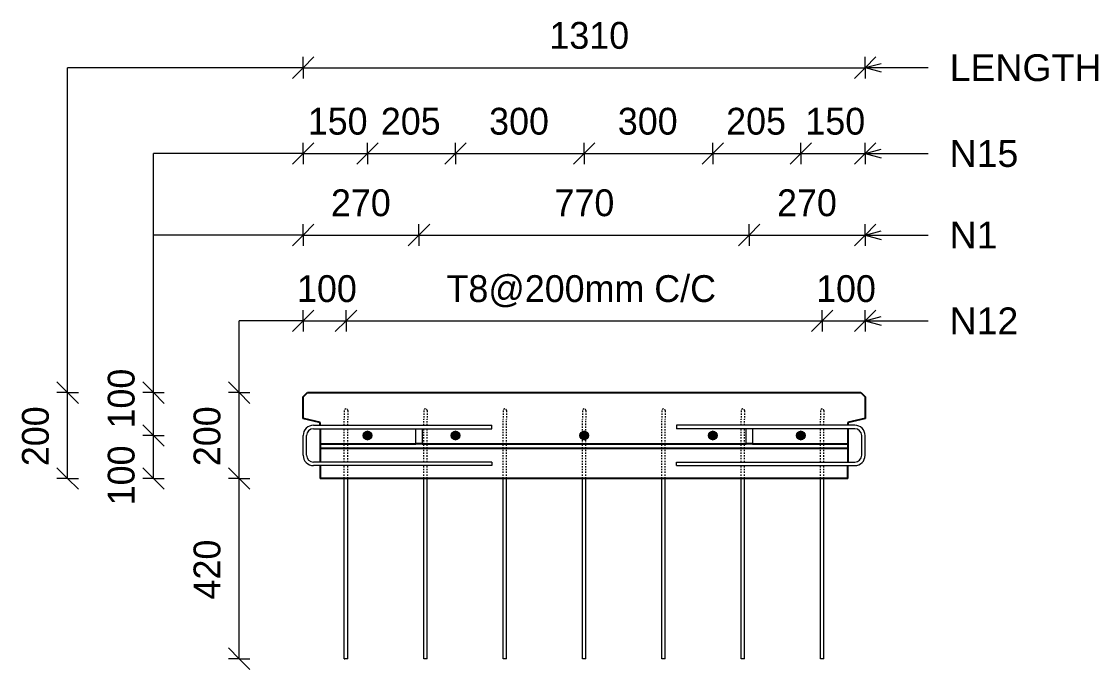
# Model space of a CAD drawing. Header units: millimetres. Extents: x -20701 to -6422, y 1067 to 18539.
# Drawn here: x -14883 to -12373, y 2066 to 3576 of the extents above; entities that cross this region are included whole.
import ezdxf

# ---------------------------------------------------------------- set-up
doc = ezdxf.new("R2010")
doc.units = ezdxf.units.MM
doc.linetypes.add('Dash', pattern=[6.36, 3.18, -3.18])
for name, color, linetype, lineweight in [('A-ANNO-DIMS', 211, 'Continuous', 9), ('A-ANNO-DIMS-25', 211, 'Continuous', 9), ('A-DETL-MBND', 5, 'Continuous', 18), ('A-DETL-THIN', 151, 'Continuous', 18), ('A-GENM', 13, 'Continuous', 18), ('A-WALL', 113, 'Continuous', 25), ('G-ANNO-TEXT', 231, 'Continuous', 9), ('S-RBAR', 171, 'Continuous', 18)]:
    doc.layers.add(name, color=color, linetype=linetype, lineweight=lineweight)
doc.styles.add('Arial', font='arial.ttf', dxfattribs={"height": 62.5})
doc.styles.add('Nirmala UI Semilight', font='NirmalaS.ttf', dxfattribs={"height": 62.5})
doc.dimstyles.new('Arrow_Filled_-_2_5_NI_UI', dxfattribs={"dimscale": 304.8, "dimtxt": 65.460247, "dimasz": 0.164042, "dimexe": 0.082021, "dimexo": 0.0625, "dimgap": 0.082021, "dimtad": 1, "dimdec": 4, "dimzin": 0, "dimdsep": 46, "dimtxsty": 'Nirmala UI Semilight', "dimblk1": 'OBLIQUE', "dimblk2": 'OBLIQUE', "dimsah": 1, "dimcen": 0.09, "dimazin": 0, "dimtfac": 1, "dimtdec": 4, "dimtix": 1, "dimtmove": 0, "dimatfit": 3, "dimfxl": 0.082021, "dimfxlon": 1, "dimtvp": 1, "dimtolj": 1, "dimtzin": 0, "dimarcsym": 2})
doc.dimstyles.new('Arrow_Filled_-_2_5_NI_UI_2', dxfattribs={"dimscale": 304.8, "dimtxt": 65.460247, "dimasz": 0.164042, "dimexe": 0.082021, "dimexo": 0.0625, "dimgap": 0.082021, "dimtad": 1, "dimdec": 4, "dimzin": 0, "dimdsep": 46, "dimtxsty": 'Nirmala UI Semilight', "dimblk1": 'OBLIQUE', "dimblk2": 'OBLIQUE', "dimsah": 1, "dimcen": 0.09, "dimazin": 0, "dimtfac": 1, "dimtdec": 4, "dimtix": 1, "dimtmove": 2, "dimatfit": 3, "dimfxl": 0.082021, "dimfxlon": 1, "dimtvp": 1, "dimtolj": 1, "dimtzin": 0, "dimarcsym": 2})

# ---------------------------------------------------------------- blocks, each defined once
blk = doc.blocks.new('RR spread anchor face based - RR-SA-5_0-240-2134540-Elevation Top Copy 2')
at = {"layer": 'A-GENM'}
for p, q in [((-19982.1, 2593.7), (-19982.1, 2627.2)), ((-19967.1, 2627.2), (-19967.1, 2593.7)), ((-19982.1, 2591.2), (-19982.1, 2593.7)), ((-19982.1, 2593.7), (-19967.1, 2593.7)), ((-19967.1, 2591.2), (-19982.1, 2591.2)), ((-19967.1, 2593.7), (-19967.1, 2591.2))]:
    blk.add_line(p, q, dxfattribs=at)
blk = doc.blocks.new('DIMBLOCK32-Elevation Top Copy 2')
at = {"layer": 'A-ANNO-DIMS-25'}
for p, q in [((-14226.6, 3468.3), (-14201.6, 3493.3)), ((-14226.6, 3468.3), (-14226.6, 3493.3)), ((-12916.6, 3468.3), (-12891.6, 3493.3)), ((-12916.6, 3468.3), (-12916.6, 3493.3)), ((-14226.6, 3468.3), (-14251.6, 3443.3)), ((-14226.6, 3468.3), (-12916.6, 3468.3)), ((-14226.6, 3468.3), (-14226.6, 3443.3)), ((-12916.6, 3468.3), (-12941.6, 3443.3)), ((-12916.6, 3468.3), (-12916.6, 3443.3))]:
    blk.add_line(p, q, dxfattribs=at)
at = {"layer": 'A-ANNO-DIMS-25', "color": 0, "insert": (-13652.5, 3574.8), "char_height": 62.5, "width": 194.238, "attachment_point": 1, "line_spacing_factor": 1.142579, "style": 'Nirmala UI Semilight'}
blk.add_mtext('1310', dxfattribs=at)
blk = doc.blocks.new('_Oblique')
at = {"color": 0, "linetype": 'ByBlock', "lineweight": -2}
blk.add_line((-0.5, -0.5), (0.5, 0.5), dxfattribs=at)
blk = doc.blocks.new('DIMBLOCK33-Elevation Top Copy 2')
at = {"layer": 'A-ANNO-DIMS-25'}
for p, q in [((-14775.6, 2711.2), (-14800.6, 2736.2)), ((-14775.6, 2711.2), (-14800.6, 2711.2)), ((-14775.6, 2511.2), (-14775.6, 2711.2)), ((-14775.6, 2711.2), (-14750.6, 2686.2)), ((-14775.6, 2711.2), (-14750.6, 2711.2)), ((-14775.6, 2511.2), (-14800.6, 2536.2)), ((-14775.6, 2511.2), (-14800.6, 2511.2)), ((-14775.6, 2511.2), (-14750.6, 2486.2)), ((-14775.6, 2511.2), (-14750.6, 2511.2))]:
    blk.add_line(p, q, dxfattribs=at)
at = {"layer": 'A-ANNO-DIMS-25', "color": 0, "insert": (-14882.1, 2539.8), "char_height": 62.5, "width": 171.387, "attachment_point": 1, "rotation": 90, "line_spacing_factor": 1.142579, "style": 'Nirmala UI Semilight'}
blk.add_mtext('200', dxfattribs=at)
blk = doc.blocks.new('DIMBLOCK34-Elevation Top Copy 2')
at = {"layer": 'A-ANNO-DIMS-25'}
for p, q in [((-14226.6, 3268.3), (-14201.6, 3293.3)), ((-14226.6, 3268.3), (-14226.6, 3293.3)), ((-14076.6, 3268.3), (-14051.6, 3293.3)), ((-14076.6, 3268.3), (-14076.6, 3293.3)), ((-14226.6, 3268.3), (-14251.6, 3243.3)), ((-14226.6, 3268.3), (-14076.6, 3268.3)), ((-14226.6, 3268.3), (-14226.6, 3243.3)), ((-14076.6, 3268.3), (-14101.6, 3243.3)), ((-14076.6, 3268.3), (-14076.6, 3243.3))]:
    blk.add_line(p, q, dxfattribs=at)
at = {"layer": 'A-ANNO-DIMS-25', "color": 0, "insert": (-14215.8, 3374.8), "char_height": 62.5, "width": 154.248, "attachment_point": 1, "line_spacing_factor": 1.142579, "style": 'Nirmala UI Semilight'}
blk.add_mtext('150', dxfattribs=at)
blk = doc.blocks.new('DIMBLOCK35-Elevation Top Copy 2')
at = {"layer": 'A-ANNO-DIMS-25'}
for p, q in [((-14076.6, 3268.3), (-14051.6, 3293.3)), ((-14076.6, 3268.3), (-14076.6, 3293.3)), ((-13871.6, 3268.3), (-13846.6, 3293.3)), ((-13871.6, 3268.3), (-13871.6, 3293.3)), ((-14076.6, 3268.3), (-14101.6, 3243.3)), ((-14076.6, 3268.3), (-13871.6, 3268.3)), ((-14076.6, 3268.3), (-14076.6, 3243.3)), ((-13871.6, 3268.3), (-13896.6, 3243.3)), ((-13871.6, 3268.3), (-13871.6, 3243.3))]:
    blk.add_line(p, q, dxfattribs=at)
at = {"layer": 'A-ANNO-DIMS-25', "color": 0, "insert": (-14045.5, 3374.8), "char_height": 62.5, "width": 171.387, "attachment_point": 1, "line_spacing_factor": 1.142579, "style": 'Nirmala UI Semilight'}
blk.add_mtext('205', dxfattribs=at)
blk = doc.blocks.new('DIMBLOCK36-Elevation Top Copy 2')
at = {"layer": 'A-ANNO-DIMS-25'}
for p, q in [((-13871.6, 3268.3), (-13846.6, 3293.3)), ((-13871.6, 3268.3), (-13871.6, 3293.3)), ((-13571.6, 3268.3), (-13546.6, 3293.3)), ((-13571.6, 3268.3), (-13571.6, 3293.3)), ((-13871.6, 3268.3), (-13896.6, 3243.3)), ((-13871.6, 3268.3), (-13571.6, 3268.3)), ((-13871.6, 3268.3), (-13871.6, 3243.3)), ((-13571.6, 3268.3), (-13596.6, 3243.3)), ((-13571.6, 3268.3), (-13571.6, 3243.3))]:
    blk.add_line(p, q, dxfattribs=at)
at = {"layer": 'A-ANNO-DIMS-25', "color": 0, "insert": (-13793, 3374.8), "char_height": 62.5, "width": 171.387, "attachment_point": 1, "line_spacing_factor": 1.142579, "style": 'Nirmala UI Semilight'}
blk.add_mtext('300', dxfattribs=at)
blk = doc.blocks.new('DIMBLOCK37-Elevation Top Copy 2')
at = {"layer": 'A-ANNO-DIMS-25'}
for p, q in [((-13571.6, 3268.3), (-13546.6, 3293.3)), ((-13571.6, 3268.3), (-13571.6, 3293.3)), ((-13271.6, 3268.3), (-13246.6, 3293.3)), ((-13271.6, 3268.3), (-13271.6, 3293.3)), ((-13571.6, 3268.3), (-13596.6, 3243.3)), ((-13571.6, 3268.3), (-13271.6, 3268.3)), ((-13571.6, 3268.3), (-13571.6, 3243.3)), ((-13271.6, 3268.3), (-13296.6, 3243.3)), ((-13271.6, 3268.3), (-13271.6, 3243.3))]:
    blk.add_line(p, q, dxfattribs=at)
at = {"layer": 'A-ANNO-DIMS-25', "color": 0, "insert": (-13493, 3374.8), "char_height": 62.5, "width": 171.387, "attachment_point": 1, "line_spacing_factor": 1.142579, "style": 'Nirmala UI Semilight'}
blk.add_mtext('300', dxfattribs=at)
blk = doc.blocks.new('DIMBLOCK38-Elevation Top Copy 2')
at = {"layer": 'A-ANNO-DIMS-25'}
for p, q in [((-13271.6, 3268.3), (-13246.6, 3293.3)), ((-13271.6, 3268.3), (-13271.6, 3293.3)), ((-13066.6, 3268.3), (-13041.6, 3293.3)), ((-13066.6, 3268.3), (-13066.6, 3293.3)), ((-13271.6, 3268.3), (-13296.6, 3243.3)), ((-13271.6, 3268.3), (-13066.6, 3268.3)), ((-13271.6, 3268.3), (-13271.6, 3243.3)), ((-13066.6, 3268.3), (-13091.6, 3243.3)), ((-13066.6, 3268.3), (-13066.6, 3243.3))]:
    blk.add_line(p, q, dxfattribs=at)
at = {"layer": 'A-ANNO-DIMS-25', "color": 0, "insert": (-13240.5, 3374.8), "char_height": 62.5, "width": 171.387, "attachment_point": 1, "line_spacing_factor": 1.142579, "style": 'Nirmala UI Semilight'}
blk.add_mtext('205', dxfattribs=at)
blk = doc.blocks.new('DIMBLOCK39-Elevation Top Copy 2')
at = {"layer": 'A-ANNO-DIMS-25'}
for p, q in [((-13066.6, 3268.3), (-13041.6, 3293.3)), ((-13066.6, 3268.3), (-13066.6, 3293.3)), ((-12916.6, 3268.3), (-12891.6, 3293.3)), ((-12916.6, 3268.3), (-12916.6, 3293.3)), ((-13066.6, 3268.3), (-13091.6, 3243.3)), ((-13066.6, 3268.3), (-12916.6, 3268.3)), ((-13066.6, 3268.3), (-13066.6, 3243.3)), ((-12916.6, 3268.3), (-12941.6, 3243.3)), ((-12916.6, 3268.3), (-12916.6, 3243.3))]:
    blk.add_line(p, q, dxfattribs=at)
at = {"layer": 'A-ANNO-DIMS-25', "color": 0, "insert": (-13055.8, 3374.8), "char_height": 62.5, "width": 154.248, "attachment_point": 1, "line_spacing_factor": 1.142579, "style": 'Nirmala UI Semilight'}
blk.add_mtext('150', dxfattribs=at)
blk = doc.blocks.new('DIMBLOCK40-Elevation Top Copy 2')
at = {"layer": 'A-ANNO-DIMS-25'}
for p, q in [((-14575.6, 2611.2), (-14600.6, 2636.2)), ((-14575.6, 2611.2), (-14600.6, 2611.2)), ((-14575.6, 2511.2), (-14575.6, 2611.2)), ((-14575.6, 2611.2), (-14550.6, 2586.2)), ((-14575.6, 2611.2), (-14550.6, 2611.2)), ((-14575.6, 2511.2), (-14600.6, 2536.2)), ((-14575.6, 2511.2), (-14600.6, 2511.2)), ((-14575.6, 2511.2), (-14550.6, 2486.2)), ((-14575.6, 2511.2), (-14550.6, 2511.2))]:
    blk.add_line(p, q, dxfattribs=at)
at = {"layer": 'A-ANNO-DIMS-25', "color": 0, "insert": (-14682.1, 2448.6), "char_height": 62.5, "width": 154.248, "attachment_point": 1, "rotation": 90, "line_spacing_factor": 1.142579, "style": 'Nirmala UI Semilight'}
blk.add_mtext('100', dxfattribs=at)
blk = doc.blocks.new('DIMBLOCK41-Elevation Top Copy 2')
at = {"layer": 'A-ANNO-DIMS-25'}
for p, q in [((-14575.6, 2711.2), (-14600.6, 2736.2)), ((-14575.6, 2711.2), (-14600.6, 2711.2)), ((-14575.6, 2611.2), (-14575.6, 2711.2)), ((-14575.6, 2711.2), (-14550.6, 2686.2)), ((-14575.6, 2711.2), (-14550.6, 2711.2)), ((-14575.6, 2611.2), (-14600.6, 2636.2)), ((-14575.6, 2611.2), (-14600.6, 2611.2)), ((-14575.6, 2611.2), (-14550.6, 2586.2)), ((-14575.6, 2611.2), (-14550.6, 2611.2))]:
    blk.add_line(p, q, dxfattribs=at)
at = {"layer": 'A-ANNO-DIMS-25', "color": 0, "insert": (-14682.1, 2627.5), "char_height": 62.5, "width": 154.248, "attachment_point": 1, "rotation": 90, "line_spacing_factor": 1.142579, "style": 'Nirmala UI Semilight'}
blk.add_mtext('100', dxfattribs=at)
blk = doc.blocks.new('DIMBLOCK42-Elevation Top Copy 2')
at = {"layer": 'A-ANNO-DIMS-25'}
for p, q in [((-14226.6, 2878.3), (-14201.6, 2903.3)), ((-14226.6, 2878.3), (-14226.6, 2903.3)), ((-14126.6, 2878.3), (-14101.6, 2903.3)), ((-14126.6, 2878.3), (-14126.6, 2903.3)), ((-14226.6, 2878.3), (-14251.6, 2853.3)), ((-14226.6, 2878.3), (-14126.6, 2878.3)), ((-14226.6, 2878.3), (-14226.6, 2853.3)), ((-14126.6, 2878.3), (-14151.6, 2853.3)), ((-14126.6, 2878.3), (-14126.6, 2853.3))]:
    blk.add_line(p, q, dxfattribs=at)
at = {"layer": 'A-ANNO-DIMS-25', "color": 0, "insert": (-14240.8, 2984.8), "char_height": 62.5, "width": 154.248, "attachment_point": 1, "line_spacing_factor": 1.142579, "style": 'Nirmala UI Semilight'}
blk.add_mtext('100', dxfattribs=at)
blk = doc.blocks.new('DIMBLOCK43-Elevation Top Copy 2')
at = {"layer": 'A-ANNO-DIMS-25'}
for p, q in [((-14126.6, 2878.3), (-14101.6, 2903.3)), ((-14126.6, 2878.3), (-14126.6, 2903.3)), ((-13016.6, 2878.3), (-12991.6, 2903.3)), ((-13016.6, 2878.3), (-13016.6, 2903.3)), ((-14126.6, 2878.3), (-14151.6, 2853.3)), ((-14126.6, 2878.3), (-13016.6, 2878.3)), ((-14126.6, 2878.3), (-14126.6, 2853.3)), ((-13016.6, 2878.3), (-13041.6, 2853.3)), ((-13016.6, 2878.3), (-13016.6, 2853.3))]:
    blk.add_line(p, q, dxfattribs=at)
at = {"layer": 'A-ANNO-DIMS-25', "color": 0, "insert": (-13892.3, 2984.8), "char_height": 62.5, "width": 769.812, "attachment_point": 1, "line_spacing_factor": 1.142579, "style": 'Nirmala UI Semilight'}
blk.add_mtext('T8@200mm C/C', dxfattribs=at)
blk = doc.blocks.new('DIMBLOCK44-Elevation Top Copy 2')
at = {"layer": 'A-ANNO-DIMS-25'}
for p, q in [((-13016.6, 2878.3), (-12991.6, 2903.3)), ((-13016.6, 2878.3), (-13016.6, 2903.3)), ((-12916.6, 2878.3), (-12891.6, 2903.3)), ((-12916.6, 2878.3), (-12916.6, 2903.3)), ((-13016.6, 2878.3), (-13041.6, 2853.3)), ((-13016.6, 2878.3), (-12916.6, 2878.3)), ((-13016.6, 2878.3), (-13016.6, 2853.3)), ((-12916.6, 2878.3), (-12941.6, 2853.3)), ((-12916.6, 2878.3), (-12916.6, 2853.3))]:
    blk.add_line(p, q, dxfattribs=at)
at = {"layer": 'A-ANNO-DIMS-25', "color": 0, "insert": (-13030.8, 2984.8), "char_height": 62.5, "width": 154.248, "attachment_point": 1, "line_spacing_factor": 1.142579, "style": 'Nirmala UI Semilight'}
blk.add_mtext('100', dxfattribs=at)
blk = doc.blocks.new('DIMBLOCK45-Elevation Top Copy 2')
at = {"layer": 'A-ANNO-DIMS-25'}
for p, q in [((-14375.6, 2511.2), (-14400.6, 2536.2)), ((-14375.6, 2511.2), (-14400.6, 2511.2)), ((-14375.6, 2091.2), (-14375.6, 2511.2)), ((-14375.6, 2511.2), (-14350.6, 2486.2)), ((-14375.6, 2511.2), (-14350.6, 2511.2)), ((-14375.6, 2091.2), (-14400.6, 2116.2)), ((-14375.6, 2091.2), (-14400.6, 2091.2)), ((-14375.6, 2091.2), (-14350.6, 2066.2)), ((-14375.6, 2091.2), (-14350.6, 2091.2))]:
    blk.add_line(p, q, dxfattribs=at)
at = {"layer": 'A-ANNO-DIMS-25', "color": 0, "insert": (-14482.1, 2229.2), "char_height": 62.5, "width": 172.815, "attachment_point": 1, "rotation": 90, "line_spacing_factor": 1.142579, "style": 'Nirmala UI Semilight'}
blk.add_mtext('420', dxfattribs=at)
blk = doc.blocks.new('DIMBLOCK46-Elevation Top Copy 2')
at = {"layer": 'A-ANNO-DIMS-25'}
for p, q in [((-14375.6, 2711.2), (-14400.6, 2736.2)), ((-14375.6, 2711.2), (-14400.6, 2711.2)), ((-14375.6, 2511.2), (-14375.6, 2711.2)), ((-14375.6, 2711.2), (-14350.6, 2686.2)), ((-14375.6, 2711.2), (-14350.6, 2711.2)), ((-14375.6, 2511.2), (-14400.6, 2536.2)), ((-14375.6, 2511.2), (-14400.6, 2511.2)), ((-14375.6, 2511.2), (-14350.6, 2486.2)), ((-14375.6, 2511.2), (-14350.6, 2511.2))]:
    blk.add_line(p, q, dxfattribs=at)
at = {"layer": 'A-ANNO-DIMS-25', "color": 0, "insert": (-14482.1, 2539.8), "char_height": 62.5, "width": 171.387, "attachment_point": 1, "rotation": 90, "line_spacing_factor": 1.142579, "style": 'Nirmala UI Semilight'}
blk.add_mtext('200', dxfattribs=at)
blk = doc.blocks.new('DIMBLOCK47-Elevation Top Copy 2')
at = {"layer": 'A-ANNO-DIMS-25'}
for p, q in [((-14226.6, 3078.3), (-14201.6, 3103.3)), ((-14226.6, 3078.3), (-14226.6, 3103.3)), ((-13956.6, 3078.3), (-13931.6, 3103.3)), ((-13956.6, 3078.3), (-13956.6, 3103.3)), ((-14226.6, 3078.3), (-14251.6, 3053.3)), ((-14226.6, 3078.3), (-13956.6, 3078.3)), ((-14226.6, 3078.3), (-14226.6, 3053.3)), ((-13956.6, 3078.3), (-13981.6, 3053.3)), ((-13956.6, 3078.3), (-13956.6, 3053.3))]:
    blk.add_line(p, q, dxfattribs=at)
at = {"layer": 'A-ANNO-DIMS-25', "color": 0, "insert": (-14161.8, 3184.8), "char_height": 62.5, "width": 168.53, "attachment_point": 1, "line_spacing_factor": 1.142579, "style": 'Nirmala UI Semilight'}
blk.add_mtext('270', dxfattribs=at)
blk = doc.blocks.new('DIMBLOCK48-Elevation Top Copy 2')
at = {"layer": 'A-ANNO-DIMS-25'}
for p, q in [((-13956.6, 3078.3), (-13931.6, 3103.3)), ((-13956.6, 3078.3), (-13956.6, 3103.3)), ((-13186.6, 3078.3), (-13161.6, 3103.3)), ((-13186.6, 3078.3), (-13186.6, 3103.3)), ((-13956.6, 3078.3), (-13981.6, 3053.3)), ((-13956.6, 3078.3), (-13186.6, 3078.3)), ((-13956.6, 3078.3), (-13956.6, 3053.3)), ((-13186.6, 3078.3), (-13211.6, 3053.3)), ((-13186.6, 3078.3), (-13186.6, 3053.3))]:
    blk.add_line(p, q, dxfattribs=at)
at = {"layer": 'A-ANNO-DIMS-25', "color": 0, "insert": (-13640.6, 3184.8), "char_height": 62.5, "width": 165.674, "attachment_point": 1, "line_spacing_factor": 1.142579, "style": 'Nirmala UI Semilight'}
blk.add_mtext('770', dxfattribs=at)
blk = doc.blocks.new('DIMBLOCK49-Elevation Top Copy 2')
at = {"layer": 'A-ANNO-DIMS-25'}
for p, q in [((-13186.6, 3078.3), (-13161.6, 3103.3)), ((-13186.6, 3078.3), (-13186.6, 3103.3)), ((-12916.6, 3078.3), (-12891.6, 3103.3)), ((-12916.6, 3078.3), (-12916.6, 3103.3)), ((-13186.6, 3078.3), (-13211.6, 3053.3)), ((-13186.6, 3078.3), (-12916.6, 3078.3)), ((-13186.6, 3078.3), (-13186.6, 3053.3)), ((-12916.6, 3078.3), (-12941.6, 3053.3)), ((-12916.6, 3078.3), (-12916.6, 3053.3))]:
    blk.add_line(p, q, dxfattribs=at)
at = {"layer": 'A-ANNO-DIMS-25', "color": 0, "insert": (-13121.8, 3184.8), "char_height": 62.5, "width": 168.53, "attachment_point": 1, "line_spacing_factor": 1.142579, "style": 'Nirmala UI Semilight'}
blk.add_mtext('270', dxfattribs=at)

msp = doc.modelspace()

# ---------------------------------------------------------------- hatches: boundary and pattern name
at = {"layer": 'S-RBAR'}
h = msp.add_hatch(color=256, dxfattribs=at)
edge = h.paths.add_edge_path()
edge.add_arc((-14076.57398, 2611.19617), 10, 0, 360)
for points in [[(-14076.57398, 2601.19617), (-14069.50292, 2604.1251), (-14066.57398, 2611.19617), (-14069.50292, 2618.26724), (-14076.87256, 2621.0725), (-14083.64505, 2618.26724), (-14086.57398, 2611.19617), (-14083.64505, 2604.1251), (-14076.87256, 2601.31984)], [(-13871.57398, 2601.19617), (-13864.50292, 2604.1251), (-13861.57398, 2611.19617), (-13864.50292, 2618.26724), (-13871.57398, 2621.19617), (-13878.64505, 2618.26724), (-13881.57398, 2611.19617), (-13878.64505, 2604.1251)], [(-13571.57398, 2601.19617), (-13564.50292, 2604.1251), (-13561.57398, 2611.19617), (-13564.50292, 2618.26724), (-13571.57398, 2621.19617), (-13578.64505, 2618.26724), (-13581.57398, 2611.19617), (-13578.64505, 2604.1251)], [(-13271.57398, 2601.19617), (-13264.50292, 2604.1251), (-13261.57398, 2611.19617), (-13264.50292, 2618.26724), (-13271.57398, 2621.19617), (-13278.64505, 2618.26724), (-13281.57398, 2611.19617), (-13278.64505, 2604.1251), (-13277.06911, 2603.47233)], [(-13066.57398, 2601.19617), (-13059.50292, 2604.1251), (-13056.57398, 2611.19617), (-13059.50292, 2618.26724), (-13066.57398, 2621.19617), (-13073.64505, 2618.26724), (-13076.57398, 2611.19617), (-13073.64505, 2604.1251)]]:
    msp.add_hatch(color=256, dxfattribs=at).paths.add_polyline_path(points)
h = msp.add_hatch(color=256, dxfattribs=at)
edge = h.paths.add_edge_path()
edge.add_arc((-13871.57398, 2611.19617), 10, 0, 360)
h = msp.add_hatch(color=256, dxfattribs=at)
edge = h.paths.add_edge_path()
edge.add_arc((-13571.57398, 2611.19617), 10, 0, 360)
h = msp.add_hatch(color=256, dxfattribs=at)
edge = h.paths.add_edge_path()
edge.add_arc((-13271.57398, 2611.19617), 10, 0, 360)
h = msp.add_hatch(color=256, dxfattribs=at)
edge = h.paths.add_edge_path()
edge.add_arc((-13066.57398, 2611.19617), 10, 0, 360)

# ---------------------------------------------------------------- linework, layer by layer
at = {"layer": 'A-DETL-MBND'}
msp.add_line((-14226.57398, 3078.29964), (-14575.58014, 3078.29964), dxfattribs=at)
at = {"layer": 'A-DETL-THIN'}
for p, q in [((-14775.58014, 2711.19617), (-14775.58014, 3468.29964)), ((-14226.57398, 3468.29964), (-14775.58014, 3468.29964)), ((-14575.58014, 2711.19617), (-14575.58014, 3268.29964)), ((-14226.57398, 3268.29964), (-14575.58014, 3268.29964)), ((-14226.57398, 2878.29964), (-14375.58014, 2878.29964)), ((-14375.58014, 2711.19617), (-14375.58014, 2878.29964)), ((-14130.57398, 2091.19617), (-14129.77398, 2091.19617))]:
    msp.add_line(p, q, dxfattribs=at)
at = {"layer": 'A-WALL'}
for p, q in [((-14226.57398, 2701.19359), (-14216.5714, 2711.19617)), ((-14226.57398, 2651.19617), (-14226.57398, 2701.19359)), ((-14216.5714, 2711.19617), (-12926.57657, 2711.19617)), ((-12926.57657, 2711.19617), (-12916.57398, 2701.19359)), ((-12916.57398, 2701.19359), (-12916.57398, 2651.19617)), ((-14186.57398, 2641.19617), (-14226.57398, 2651.19617)), ((-14186.57398, 2635.19617), (-14186.57398, 2641.19617)), ((-12916.57398, 2651.19617), (-12956.57398, 2641.19617)), ((-12956.57398, 2641.19617), (-12956.57398, 2635.19617)), ((-14186.57398, 2627.19617), (-14186.57398, 2549.19617)), ((-12956.57398, 2627.19617), (-12956.57398, 2549.19617)), ((-13964.07398, 2591.18412), (-14186.57398, 2591.18412)), ((-13194.07398, 2591.18412), (-13949.07398, 2591.18412)), ((-12956.57398, 2591.18412), (-13179.07398, 2591.18412)), ((-12956.57398, 2581.18412), (-14186.57398, 2581.18412)), ((-14186.57398, 2541.19617), (-14186.57398, 2511.19617)), ((-12956.57398, 2511.19617), (-12956.57398, 2541.19617)), ((-12956.57398, 2511.19617), (-14186.57398, 2511.19617))]:
    msp.add_line(p, q, dxfattribs=at)
at = {"layer": 'G-ANNO-TEXT', "color": 10}
for p, q in [((-12916.6318, 3468.33687), (-12879.1318, 3478.38496)), ((-12916.6318, 3468.33687), (-12879.1318, 3458.28877)), ((-12916.6318, 3468.33687), (-12769.56672, 3468.33687)), ((-12916.6318, 3268.33687), (-12879.1318, 3278.38496)), ((-12916.6318, 3268.33687), (-12879.1318, 3258.28877)), ((-12916.6318, 3268.33687), (-12769.56672, 3268.33687)), ((-12916.6318, 3078.36754), (-12879.1318, 3088.41564)), ((-12916.6318, 3078.36754), (-12879.1318, 3068.31945)), ((-12916.6318, 3078.36754), (-12769.56672, 3078.36754)), ((-12916.6318, 2878.36754), (-12879.1318, 2888.41564)), ((-12916.6318, 2878.36754), (-12879.1318, 2868.31945)), ((-12916.6318, 2878.36754), (-12769.56672, 2878.36754))]:
    msp.add_line(p, q, dxfattribs=at)
at = {"layer": 'S-RBAR', "linetype": 'Dash'}
for p, q in [((-14130.57398, 2669.19617), (-14130.57398, 2649.19617)), ((-14122.57398, 2669.19617), (-14122.57398, 2649.19617)), ((-13945.57398, 2669.19617), (-13945.57398, 2649.19617)), ((-13937.57398, 2669.19617), (-13937.57398, 2649.19617)), ((-13760.57398, 2669.19617), (-13760.57398, 2649.19617)), ((-13752.57398, 2669.19617), (-13752.57398, 2649.19617)), ((-13575.57398, 2669.19617), (-13575.57398, 2649.19617)), ((-13567.57398, 2669.19617), (-13567.57398, 2649.19617)), ((-13390.57398, 2669.19617), (-13390.57398, 2649.19617)), ((-13382.57398, 2669.19617), (-13382.57398, 2649.19617)), ((-13205.57398, 2669.19617), (-13205.57398, 2649.19617)), ((-13197.57398, 2669.19617), (-13197.57398, 2649.19617)), ((-13020.57398, 2669.19617), (-13020.57398, 2649.19617)), ((-13012.57398, 2669.19617), (-13012.57398, 2649.19617)), ((-14130.57398, 2635.19617), (-14130.57398, 2649.19617)), ((-14122.57398, 2635.19617), (-14122.57398, 2649.19617)), ((-13945.57398, 2635.19617), (-13945.57398, 2649.19617)), ((-13937.57398, 2635.19617), (-13937.57398, 2649.19617)), ((-13760.57398, 2591.23373), (-13760.57398, 2649.19617)), ((-13752.57398, 2591.23373), (-13752.57398, 2649.19617)), ((-13575.57398, 2591.23373), (-13575.57398, 2649.19617)), ((-13567.57398, 2591.23373), (-13567.57398, 2649.19617)), ((-13390.57398, 2591.23373), (-13390.57398, 2649.19617)), ((-13382.57398, 2591.23373), (-13382.57398, 2649.19617)), ((-13205.57398, 2635.19617), (-13205.57398, 2649.19617)), ((-13197.57398, 2635.19617), (-13197.57398, 2649.19617)), ((-13020.57398, 2635.19617), (-13020.57398, 2649.19617)), ((-13012.57398, 2635.19617), (-13012.57398, 2649.19617)), ((-14130.57398, 2591.23373), (-14130.57398, 2627.19617)), ((-14122.57398, 2591.23373), (-14122.57398, 2627.19617)), ((-13945.57398, 2591.23373), (-13945.57398, 2627.19617)), ((-13937.57398, 2591.23373), (-13937.57398, 2627.19617)), ((-13205.57398, 2591.23373), (-13205.57398, 2627.19617)), ((-13197.57398, 2591.23373), (-13197.57398, 2627.19617)), ((-13020.57398, 2591.23373), (-13020.57398, 2627.19617)), ((-13012.57398, 2591.23373), (-13012.57398, 2627.19617)), ((-14130.57398, 2581.23373), (-14130.57398, 2591.13451)), ((-14122.57398, 2581.23373), (-14122.57398, 2591.13451)), ((-13945.57398, 2581.23373), (-13945.57398, 2591.13451)), ((-13937.57398, 2581.23373), (-13937.57398, 2591.13451)), ((-13760.57398, 2581.23373), (-13760.57398, 2591.13451)), ((-13752.57398, 2581.23373), (-13752.57398, 2591.13451)), ((-13575.57398, 2581.23373), (-13575.57398, 2591.13451)), ((-13567.57398, 2581.23373), (-13567.57398, 2591.13451)), ((-13390.57398, 2581.23373), (-13390.57398, 2591.13451)), ((-13382.57398, 2581.23373), (-13382.57398, 2591.13451)), ((-13205.57398, 2581.23373), (-13205.57398, 2591.13451)), ((-13197.57398, 2581.23373), (-13197.57398, 2591.13451)), ((-13020.57398, 2581.23373), (-13020.57398, 2591.13451)), ((-13012.57398, 2581.23373), (-13012.57398, 2591.13451)), ((-14130.57398, 2549.19617), (-14130.57398, 2581.13451)), ((-14122.57398, 2549.19617), (-14122.57398, 2581.13451)), ((-13945.57398, 2549.43056), (-13945.57398, 2581.13451)), ((-13937.57398, 2549.19617), (-13937.57398, 2581.13451)), ((-13760.57398, 2511.24578), (-13760.57398, 2581.13451)), ((-13752.57398, 2511.24578), (-13752.57398, 2581.13451)), ((-13575.57398, 2511.24578), (-13575.57398, 2581.13451)), ((-13567.57398, 2511.24578), (-13567.57398, 2581.13451)), ((-13390.57398, 2511.24578), (-13390.57398, 2581.13451)), ((-13382.57398, 2511.24578), (-13382.57398, 2581.13451)), ((-13205.57398, 2549.43056), (-13205.57398, 2581.13451)), ((-13197.57398, 2549.43056), (-13197.57398, 2581.13451)), ((-13020.57398, 2549.19617), (-13020.57398, 2581.13451)), ((-13012.57398, 2549.19617), (-13012.57398, 2581.13451)), ((-14130.57398, 2511.24578), (-14130.57398, 2541.19617)), ((-14122.57398, 2511.24578), (-14122.57398, 2541.19617)), ((-13945.57398, 2511.24578), (-13945.57398, 2541.19617)), ((-13937.57398, 2511.24578), (-13937.57398, 2541.19617)), ((-13205.57398, 2511.24578), (-13205.57398, 2541.19617)), ((-13197.57398, 2511.24578), (-13197.57398, 2541.19617)), ((-13020.57398, 2511.24578), (-13020.57398, 2541.19617)), ((-13012.57398, 2511.24578), (-13012.57398, 2541.19617))]:
    msp.add_line(p, q, dxfattribs=at)
at = {"layer": 'S-RBAR'}
for p, q in [((-14226.57398, 2565.19617), (-14226.57398, 2611.19617)), ((-14218.57398, 2565.19617), (-14218.57398, 2611.19617)), ((-14202.57398, 2635.19617), (-13786.57398, 2635.19617)), ((-14202.57398, 2627.19617), (-13786.57398, 2627.19617)), ((-14083.64505, 2618.26724), (-14086.57398, 2611.19617)), ((-14086.57398, 2611.19617), (-14083.64505, 2604.1251)), ((-14076.87256, 2621.0725), (-14083.64505, 2618.26724)), ((-14069.50292, 2618.26724), (-14076.87256, 2621.0725)), ((-14066.57398, 2611.19617), (-14069.50292, 2618.26724)), ((-14069.50292, 2604.1251), (-14066.57398, 2611.19617)), ((-13878.64505, 2618.26724), (-13881.57398, 2611.19617)), ((-13881.57398, 2611.19617), (-13878.64505, 2604.1251)), ((-13871.57398, 2621.19617), (-13878.64505, 2618.26724)), ((-13864.50292, 2618.26724), (-13871.57398, 2621.19617)), ((-13861.57398, 2611.19617), (-13864.50292, 2618.26724)), ((-13864.50292, 2604.1251), (-13861.57398, 2611.19617)), ((-13786.57398, 2627.19617), (-13786.57398, 2635.19617)), ((-13578.64505, 2618.26724), (-13581.57398, 2611.19617)), ((-13581.57398, 2611.19617), (-13578.64505, 2604.1251)), ((-13571.57398, 2621.19617), (-13578.64505, 2618.26724)), ((-13564.50292, 2618.26724), (-13571.57398, 2621.19617)), ((-13561.57398, 2611.19617), (-13564.50292, 2618.26724)), ((-13564.50292, 2604.1251), (-13561.57398, 2611.19617)), ((-12940.57398, 2635.19617), (-13356.57398, 2635.19617)), ((-13356.57398, 2635.19617), (-13356.57398, 2627.19617)), ((-12940.57398, 2627.19617), (-13356.57398, 2627.19617)), ((-13278.64505, 2618.26724), (-13281.57398, 2611.19617)), ((-13281.57398, 2611.19617), (-13278.64505, 2604.1251)), ((-13271.57398, 2621.19617), (-13278.64505, 2618.26724)), ((-13264.50292, 2618.26724), (-13271.57398, 2621.19617)), ((-13261.57398, 2611.19617), (-13264.50292, 2618.26724)), ((-13264.50292, 2604.1251), (-13261.57398, 2611.19617)), ((-13073.64505, 2618.26724), (-13076.57398, 2611.19617)), ((-13076.57398, 2611.19617), (-13073.64505, 2604.1251)), ((-13066.57398, 2621.19617), (-13073.64505, 2618.26724)), ((-13059.50292, 2618.26724), (-13066.57398, 2621.19617)), ((-13056.57398, 2611.19617), (-13059.50292, 2618.26724)), ((-13059.50292, 2604.1251), (-13056.57398, 2611.19617)), ((-12924.57398, 2565.19617), (-12924.57398, 2611.19617)), ((-12916.57398, 2565.19617), (-12916.57398, 2611.19617)), ((-14083.64505, 2604.1251), (-14076.87256, 2601.31984)), ((-14076.87256, 2601.31984), (-14076.57398, 2601.19617)), ((-14076.57398, 2601.19617), (-14069.50292, 2604.1251)), ((-13878.64505, 2604.1251), (-13871.57398, 2601.19617)), ((-13871.57398, 2601.19617), (-13864.50292, 2604.1251)), ((-13578.64505, 2604.1251), (-13571.57398, 2601.19617)), ((-13571.57398, 2601.19617), (-13564.50292, 2604.1251)), ((-13278.64505, 2604.1251), (-13277.06911, 2603.47233)), ((-13277.06911, 2603.47233), (-13271.57398, 2601.19617)), ((-13271.57398, 2601.19617), (-13264.50292, 2604.1251)), ((-13073.64505, 2604.1251), (-13066.57398, 2601.19617)), ((-13066.57398, 2601.19617), (-13059.50292, 2604.1251)), ((-13786.57398, 2549.19617), (-14202.57398, 2549.19617)), ((-13786.57398, 2541.19617), (-14202.57398, 2541.19617)), ((-13786.57398, 2549.19617), (-13786.57398, 2541.19617)), ((-13356.57398, 2549.19617), (-12940.57398, 2549.19617)), ((-13356.57398, 2541.19617), (-13356.57398, 2549.19617)), ((-13356.57398, 2541.19617), (-12940.57398, 2541.19617)), ((-14130.57398, 2091.19617), (-14130.57398, 2511.19617)), ((-14122.57398, 2091.19617), (-14122.57398, 2511.19617)), ((-13945.57398, 2091.19617), (-13945.57398, 2511.19617)), ((-13937.57398, 2091.19617), (-13937.57398, 2511.19617)), ((-13760.57398, 2091.19617), (-13760.57398, 2511.19617)), ((-13752.57398, 2091.19617), (-13752.57398, 2511.19617)), ((-13575.57398, 2091.19617), (-13575.57398, 2511.19617)), ((-13567.57398, 2091.19617), (-13567.57398, 2511.14656)), ((-13390.57398, 2091.19617), (-13390.57398, 2511.14656)), ((-13382.57398, 2091.19617), (-13382.57398, 2511.14656)), ((-13205.57398, 2091.19617), (-13205.57398, 2511.14656)), ((-13197.57398, 2091.19617), (-13197.57398, 2511.14656)), ((-13020.57398, 2091.19617), (-13020.57398, 2511.14656)), ((-13012.57398, 2091.19617), (-13012.57398, 2511.14656)), ((-14122.57398, 2091.19617), (-14130.57398, 2091.19617)), ((-13937.57398, 2091.19617), (-13945.57398, 2091.19617)), ((-13752.57398, 2091.19617), (-13760.57398, 2091.19617)), ((-13567.57398, 2091.19617), (-13575.57398, 2091.19617)), ((-13382.57398, 2091.19617), (-13390.57398, 2091.19617)), ((-13197.57398, 2091.19617), (-13205.57398, 2091.19617)), ((-13012.57398, 2091.19617), (-13020.57398, 2091.19617))]:
    msp.add_line(p, q, dxfattribs=at)
for centre in [(-14076.57398, 2611.19617), (-13871.57398, 2611.19617), (-13571.57398, 2611.19617), (-13271.57398, 2611.19617), (-13066.57398, 2611.19617)]:
    msp.add_circle(centre, 10, dxfattribs=at)
at = {"layer": 'S-RBAR', "linetype": 'Dash'}
for centre, start in [((-14126.57398, 2669.19617), 0), ((-13941.57398, 2669.19617), 0), ((-13756.57398, 2669.19617), 0), ((-13571.57398, 2669.19617), 0), ((-13386.57398, 2669.19617), 360), ((-13201.57398, 2669.19617), 360), ((-13016.57398, 2669.19617), 360)]:
    msp.add_arc(centre, 4, start, 180, dxfattribs=at)
at = {"layer": 'S-RBAR'}
for centre, radius, start, end in [((-14202.57398, 2611.19617), 24, 90, 180), ((-14202.57398, 2611.19617), 16, 90, 180), ((-12940.57398, 2611.19617), 24, 0, 90), ((-12940.57398, 2611.19617), 16, 0, 90), ((-14202.57398, 2565.19617), 24, 180, 270), ((-14202.57398, 2565.19617), 16, 180, 270), ((-12940.57398, 2565.19617), 16, 270, 360), ((-12940.57398, 2565.19617), 24, 270, 360)]:
    msp.add_arc(centre, radius, start, end, dxfattribs=at)

# ---------------------------------------------------------------- block references
at = {"layer": 'A-GENM'}
for p in [(6017.99551, 0), (6787.99551, 0)]:
    msp.add_blockref('RR spread anchor face based - RR-SA-5_0-240-2134540-Elevation Top Copy 2', p, dxfattribs=at)

# ---------------------------------------------------------------- texts
at = {"layer": 'G-ANNO-TEXT', "color": 7, "char_height": 62.5, "attachment_point": 1, "style": 'Arial'}
for s, insert, width in [('LENGTH', (-12719.56672, 3499.58687), 428.9028125), ('N15', (-12719.56672, 3299.58687), 192.405), ('N1', (-12719.56672, 3109.61754), 134.2826563), ('N12', (-12719.56672, 2909.61754), 192.405)]:
    msp.add_mtext(s, dxfattribs=dict(at, insert=insert, width=width))

# ---------------------------------------------------------------- dimensions: what is measured, and where the dimension line sits
at = {"layer": 'A-ANNO-DIMS'}
for base, p1, p2, override, picture, middle in [((-12916.57398, 3468.29964), (-14226.57398, 3443.29964), (-12916.57398, 3443.29964), {"dimpost": '<>', "dimfxl": 1310}, 'DIMBLOCK32-Elevation Top Copy 2', (-13571.57398, 3525.7918)), ((-14076.57398, 3268.29964), (-14226.57398, 3243.29964), (-14076.57398, 3243.29964), {"dimpost": '<>', "dimfxl": 150}, 'DIMBLOCK34-Elevation Top Copy 2', (-14151.57398, 3325.77001)), ((-13871.57398, 3268.29964), (-14076.57398, 3243.29964), (-13871.57398, 3243.29964), {"dimpost": '<>', "dimfxl": 205}, 'DIMBLOCK35-Elevation Top Copy 2', (-13974.07398, 3325.59567)), ((-13571.57398, 3268.29964), (-13871.57398, 3243.29964), (-13571.57398, 3243.29964), {"dimpost": '<>', "dimfxl": 300}, 'DIMBLOCK36-Elevation Top Copy 2', (-13721.57398, 3325.61746)), ((-13271.57398, 3268.29964), (-13571.57398, 3243.29964), (-13271.57398, 3243.29964), {"dimpost": '<>', "dimfxl": 300}, 'DIMBLOCK37-Elevation Top Copy 2', (-13421.57398, 3325.61746)), ((-13066.57398, 3268.29964), (-13271.57398, 3243.29964), (-13066.57398, 3243.29964), {"dimpost": '<>', "dimfxl": 205}, 'DIMBLOCK38-Elevation Top Copy 2', (-13169.07398, 3325.59567)), ((-12916.57398, 3268.29964), (-13066.57398, 3243.29964), (-12916.57398, 3243.29964), {"dimpost": '<>', "dimfxl": 150}, 'DIMBLOCK39-Elevation Top Copy 2', (-12991.57398, 3325.77001)), ((-13956.57398, 3078.29964), (-14226.57398, 3053.29964), (-13956.57398, 3053.29964), {"dimpost": '<>', "dimfxl": 270}, 'DIMBLOCK47-Elevation Top Copy 2', (-14091.57398, 3135.59567)), ((-13186.57398, 3078.29964), (-13956.57398, 3053.29964), (-13186.57398, 3053.29964), {"dimpost": '<>', "dimfxl": 770}, 'DIMBLOCK48-Elevation Top Copy 2', (-13571.57398, 3135.59567)), ((-12916.57398, 3078.29964), (-13186.57398, 3053.29964), (-12916.57398, 3053.29964), {"dimpost": '<>', "dimfxl": 270}, 'DIMBLOCK49-Elevation Top Copy 2', (-13051.57398, 3135.59567)), ((-14126.57398, 2878.29964), (-14226.57398, 2853.29964), (-14126.57398, 2853.29964), {"dimpost": '<>', "dimfxl": 100}, 'DIMBLOCK42-Elevation Top Copy 2', (-14176.57398, 2935.77001)), ((-12916.57398, 2878.29964), (-13016.57398, 2853.29964), (-12916.57398, 2853.29964), {"dimpost": '<>', "dimfxl": 100}, 'DIMBLOCK44-Elevation Top Copy 2', (-12966.57398, 2935.77001))]:
    dim = msp.add_linear_dim(base=base, p1=p1, p2=p2, dimstyle='Arrow_Filled_-_2_5_NI_UI', override=override, dxfattribs=at)
    dim.commit()
    dim.dimension.update_dxf_attribs({"geometry": picture, "text_midpoint": middle})
dim = msp.add_linear_dim(base=(-13016.57398, 2878.29964), p1=(-14126.57398, 2853.29964), p2=(-13016.57398, 2853.29964), text='T8@200mm C/C', dimstyle='Arrow_Filled_-_2_5_NI_UI', override={"dimpost": '<>', "dimfxl": 1110}, dxfattribs=at)
dim.commit()
dim.dimension.update_dxf_attribs({"geometry": 'DIMBLOCK43-Elevation Top Copy 2', "text_midpoint": (-13571.57398, 2940.2592)})
for base, p1, p2, picture, middle in [((-14575.58014, 2711.19617), (-14550.58014, 2611.19617), (-14550.58014, 2711.19617), 'DIMBLOCK41-Elevation Top Copy 2', (-14640.45646, 2704.64333)), ((-14575.58014, 2611.19617), (-14550.58014, 2511.19617), (-14550.58014, 2611.19617), 'DIMBLOCK40-Elevation Top Copy 2', (-14640.45646, 2525.74932))]:
    dim = msp.add_linear_dim(base=base, p1=p1, p2=p2, angle=90, dimstyle='Arrow_Filled_-_2_5_NI_UI_2', override={"dimpost": '<>', "dimfxl": 100}, dxfattribs=at)
    dim.commit()
    dim.dimension.update_dxf_attribs({"geometry": picture, "text_midpoint": middle, "dimtype": 160, "text_rotation": 90})
for base, p1, p2, override, picture, middle in [((-14775.58014, 2711.19617), (-14750.58014, 2511.19617), (-14750.58014, 2711.19617), {"dimpost": '<>', "dimfxl": 200}, 'DIMBLOCK33-Elevation Top Copy 2', (-14832.87617, 2611.19617)), ((-14375.58014, 2711.19617), (-14350.58014, 2511.19617), (-14350.58014, 2711.19617), {"dimpost": '<>', "dimfxl": 200}, 'DIMBLOCK46-Elevation Top Copy 2', (-14432.87617, 2611.19617)), ((-14375.58014, 2511.19617), (-14350.58014, 2091.19617), (-14350.58014, 2511.19617), {"dimpost": '<>', "dimfxl": 420}, 'DIMBLOCK45-Elevation Top Copy 2', (-14432.87617, 2301.19617))]:
    dim = msp.add_linear_dim(base=base, p1=p1, p2=p2, angle=90, dimstyle='Arrow_Filled_-_2_5_NI_UI', override=override, dxfattribs=at)
    dim.commit()
    dim.dimension.update_dxf_attribs({"geometry": picture, "text_midpoint": middle})

doc.saveas('drawing.dxf')
